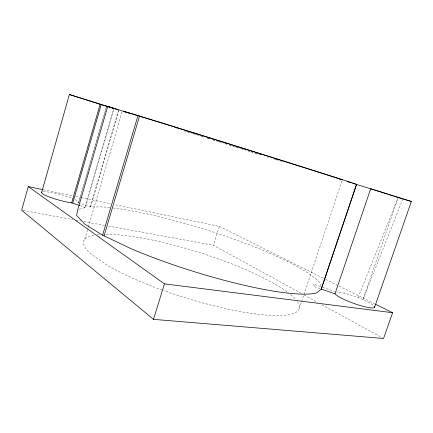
<?xml version="1.0" encoding="UTF-8"?>
<svg xmlns="http://www.w3.org/2000/svg" width="433" height="433" viewBox="0 0 433 433"><rect width="100%" height="100%" fill="white"/><g stroke="black" fill="none" stroke-linecap="round" stroke-linejoin="round"><path stroke-width="0.32" stroke-dasharray="2.17 1.62" d="M109.852 207.596A128.85 21.764 17.4 0 0 102.323 206.92L90.313 206.936L78.638 202.785L106.626 106.231M78.638 202.785L106.697 106.253M84.863 207.559L113.549 109.046M79.066 209.301L85.258 207.445L113.879 109.154M90.313 206.936L118.631 109.982M90.611 206.936L118.913 110.074M84.787 239.146L87.439 230.085M87.628 229.441L88.197 227.498M88.386 226.849L122.111 111.644M301.135 293.341L213.382 245.284L219.342 226.399L114.209 204.5M299.263 308.556L301.406 302.158M301.617 301.514L303.76 295.117M303.971 294.472L342.07 180.534M370.691 190.926L371.346 189.005M402.858 198.888L362.957 299.587L370.865 303.549L373.36 305.265M358.075 297.595L398.203 197.443L362.957 299.587C354.508 296.177 345.81 292.762 336.652 292.015M43.029 191.711L45.871 191.695L53.622 192.885A19.344 2.89 15.3 0 1 71.613 198.135L73.388 198.893M22.976 210.46L72.733 219.558M76.051 220.17L80.695 221.014M84.013 221.626L104.58 225.382M108.559 226.113L213.382 245.284M43.468 189.768L73.215 195.96M75.862 196.512L80.489 197.475M81.15 197.616L110.902 203.813M320.079 288.638L313.324 286.289L314.293 285.558L313.676 284.151L320.929 286.689M322.769 287.333L334.465 291.42M80.267 205.664L85.258 207.445M219.342 226.399L324.988 279.025M325.594 279.328L374.491 303.685M304.101 294.965L317.735 302.434M321.887 304.708L382.366 337.832M321.124 286.061L318.872 281.439L308.301 273.001L292.069 263.665L271.637 253.992A128.85 21.764 17.4 0 0 113.208 207.986M74.969 199.57A19.344 2.89 15.3 0 1 78.725 202.752M277.228 159.896A115.53 0.411 17.4 0 1 274.592 159.073M261.315 154.933A115.53 0.411 17.4 0 1 259.405 154.337M256.856 153.536A115.53 0.411 17.4 0 1 248.542 150.938M244.163 149.569A115.53 0.411 17.4 0 1 240.38 148.384M237.847 147.593A115.53 0.411 17.4 0 1 233.398 146.197M230.859 145.401A115.53 0.411 17.4 0 1 229.593 145.006M227.071 144.216A115.53 0.411 17.4 0 1 224.559 143.426M220.083 142.024A115.53 0.411 17.4 0 1 217.501 141.212M214.914 140.4A115.53 0.411 17.4 0 1 212.332 139.588M209.761 138.782A115.53 0.411 17.4 0 1 207.201 137.975M202.768 136.584A115.53 0.411 17.4 0 1 200.273 135.8M197.648 134.972A115.53 0.411 17.4 0 1 184.674 130.885M297.357 301.579A112.953 23.734 17.4 0 1 163.398 290.467M162.159 290.023A112.953 23.734 17.4 0 1 107.676 265.548L91.569 254.523A112.953 23.734 17.4 0 1 94.822 234.957M97.328 234.621A112.953 23.734 17.4 0 1 99.352 234.437M106.015 234.204A112.953 23.734 17.4 0 1 257.364 274.868L275.144 284.145A112.953 23.734 17.4 0 1 288.443 292.876M290.695 294.673A112.953 23.734 17.4 0 1 296.01 299.825M282.192 161.487A131.226 0.465 17.4 0 1 276.259 159.636M275.599 159.431A131.226 0.465 17.4 0 1 274.37 159.046M268.769 157.298A131.226 0.465 17.4 0 1 267.507 156.908M261.148 154.922A131.226 0.465 17.4 0 1 255.383 153.12M252.823 152.319A131.226 0.465 17.4 0 1 250.269 151.518M249.63 151.317A131.226 0.465 17.4 0 1 229.366 144.974M226.832 144.178A131.226 0.465 17.4 0 1 223.06 142.998M221.777 142.592A131.226 0.465 17.4 0 1 212.094 139.556M209.512 138.744A131.226 0.465 17.4 0 1 205.653 137.532M203.099 136.731A131.226 0.465 17.4 0 1 201.827 136.33M199.304 135.534A131.226 0.465 17.4 0 1 196.799 134.75M195.494 134.338A131.226 0.465 17.4 0 1 191.565 133.099M188.945 132.276A131.226 0.465 17.4 0 1 186.342 131.453M178.629 129.023A131.226 0.465 17.4 0 1 174.239 127.643"/><path stroke-width="0.65" d="M321.308 289.065L356.608 184.35L353.712 183.332A131.226 0.465 17.4 0 0 168.507 124.991L107.725 106.421L77.778 209.691L76.592 215.417L84.819 224.148L102.594 235.168L131.204 248.764A128.85 21.764 17.4 0 0 316.869 292.795L321.308 289.065L334.98 293.834L337.578 296.01A21.39 3.475 19.9 0 0 370.101 307.798L372.943 307.96L374.469 307.554L374.393 306.407M42.807 189.627L28.269 186.601L21.65 210.216L153.499 319.348L383.557 338.482L392.607 312.707L375.698 304.291M79.645 205.442L71.672 202.877A19.344 2.89 15.3 0 1 42.656 193.795L41.579 192.734L69.361 94.518L110.859 107.503M71.672 202.877L100.164 104.158M72.782 202.996L101.23 104.499M102.594 235.168L137.97 115.519M104.055 235.947L139.55 116.006M41.579 192.734L41.795 192.003M153.499 319.348L164.464 283.869L28.269 186.601M321.162 289.19L356.511 184.317M334.98 293.834L370.686 188.75L387.681 194.006M374.469 307.554L411.35 201.464L382.756 192.615M164.464 283.869L392.607 312.707M411.35 201.464L403.469 199.072M352.522 183.202L373.847 189.806M347.012 181.535L351.336 182.85M102.843 105.089L113.576 108.402M102.323 104.927L94.605 102.518M393.727 196.046L402.858 198.888M112.142 107.904L114.068 108.51L107.725 106.421M114.842 108.797L118.003 109.787M388.412 194.39L393.088 195.846M90.557 101.252L94.026 102.34M382.155 192.425L374.399 189.979M89.983 101.073L69.372 94.54M339.705 178.991A115.53 0.411 17.4 0 1 339.315 179.062M130.068 113.549A115.53 0.411 17.4 0 1 128.514 113.045M127.605 112.753A115.53 0.411 17.4 0 1 123.973 111.562M123.443 111.238A115.53 0.411 17.4 0 1 132.953 114.101L151.16 119.703A115.53 0.411 17.4 0 1 258.463 153.206A115.53 0.411 17.4 0 1 338.498 178.591"/></g></svg>
